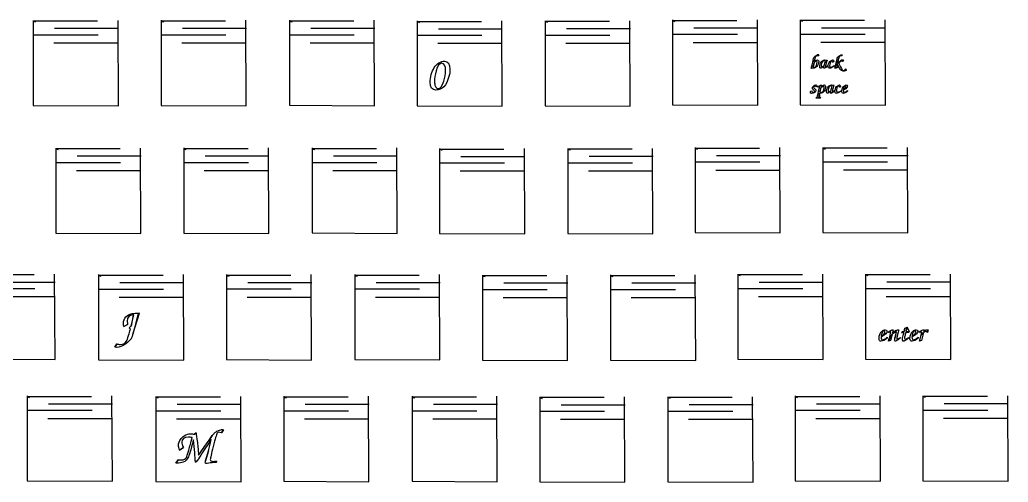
# Model space of a CAD drawing. Extents: x -3 to 260, y -47 to 18.
# Drawn here: x 121 to 260.2, y -47.2 to 18 of the extents above; entities that cross this region are included whole.
import ezdxf

# ---------------------------------------------------------------- set-up
doc = ezdxf.new("R2010")
doc.units = 0
doc.layers.add('Layer_1', color=7, linetype='CONTINUOUS')

msp = doc.modelspace()

# ---------------------------------------------------------------- linework, layer by layer
at = {"layer": 'Layer_1', "color": 7}
for points in [[(122.903436, 17.907331), (122.903436, 5.921974), (134.888792, 5.863526), (134.830327, 17.907331)], [(122.963811, 17.830143), (131.963813, 17.830143)], [(125.905478, 16.79069), (134.90548, 16.79069)], [(140.897343, 17.919515), (140.897343, 5.934159), (152.8827, 5.87571), (152.824235, 17.919515)], [(140.957719, 17.842328), (149.957721, 17.842328)], [(143.899386, 16.802875), (152.899388, 16.802875)], [(158.965774, 17.922662), (158.965774, 5.937305), (170.951131, 5.878857), (170.892666, 17.922662)], [(159.02615, 17.845474), (168.026152, 17.845474)], [(161.967817, 16.806022), (170.967819, 16.806022)], [(176.927144, 17.848354), (176.927144, 5.862997), (188.912501, 5.804549), (188.854036, 17.848354)], [(176.98752, 17.771166), (185.987522, 17.771166)], [(179.929187, 16.731713), (188.929189, 16.731713)], [(194.965211, 17.861285), (194.965211, 5.875929), (206.950568, 5.81748), (206.892103, 17.861285)], [(195.025587, 17.784098), (204.025589, 17.784098)], [(197.967254, 16.744645), (206.967256, 16.744645)], [(212.905223, 17.984884), (212.905223, 5.999527), (224.890579, 5.941079), (224.832114, 17.984884)], [(212.965598, 17.907696), (221.9656, 17.907696)], [(215.907266, 16.868244), (224.907267, 16.868244)], [(230.876075, 17.994141), (230.876075, 6.008784), (242.861432, 5.950336), (242.802967, 17.994141)], [(230.936451, 17.916953), (239.936453, 17.916953)], [(233.878118, 16.877501), (242.87812, 16.877501)], [(123.024924, 15.873468), (132.024925, 15.873468)], [(141.018831, 15.885653), (150.018833, 15.885653)], [(159.087262, 15.8888), (168.087264, 15.8888)], [(177.048632, 15.814491), (186.048634, 15.814491)], [(195.086699, 15.827423), (204.086701, 15.827423)], [(213.026711, 15.951021), (222.026713, 15.951021)], [(230.997564, 15.960278), (239.997565, 15.960278)], [(125.810477, 14.732359), (134.810479, 14.732359)], [(143.804384, 14.744544), (152.804386, 14.744544)], [(161.872815, 14.74769), (170.872817, 14.74769)], [(179.834186, 14.673382), (188.834187, 14.673382)], [(197.872252, 14.686314), (206.872254, 14.686314)], [(215.812264, 14.809912), (224.812266, 14.809912)], [(233.783117, 14.819169), (242.783118, 14.819169)], [(234.052387, 0.004423), (234.052387, -11.980934), (246.037743, -12.039382), (245.979278, 0.004423)], [(126.079747, -0.082387), (126.079747, -12.067744), (138.065104, -12.126192), (138.006638, -0.082387)], [(126.140123, -0.159575), (135.140124, -0.159575)], [(129.08179, -1.199027), (138.081791, -1.199027)], [(144.073654, -0.070202), (144.073654, -12.055559), (156.059011, -12.114008), (156.000546, -0.070202)], [(144.13403, -0.14739), (153.134032, -0.14739)], [(147.075697, -1.186843), (156.075699, -1.186843)], [(162.142085, -0.067056), (162.142085, -12.052413), (174.127442, -12.110861), (174.068977, -0.067056)], [(162.202461, -0.144243), (171.202463, -0.144243)], [(165.144128, -1.183696), (174.14413, -1.183696)], [(180.103455, -0.141364), (180.103455, -12.126721), (192.088812, -12.185169), (192.030347, -0.141364)], [(180.163831, -0.218552), (189.163833, -0.218552)], [(183.105498, -1.258004), (192.1055, -1.258004)], [(198.141522, -0.128433), (198.141522, -12.113789), (210.126879, -12.172238), (210.068414, -0.128433)], [(198.201898, -0.20562), (207.2019, -0.20562)], [(201.143565, -1.245073), (210.143567, -1.245073)], [(216.081534, -0.004834), (216.081534, -11.990191), (228.066891, -12.048639), (228.008426, -0.004834)], [(216.14191, -0.082022), (225.141911, -0.082022)], [(219.083577, -1.121474), (228.083578, -1.121474)], [(234.112762, -0.072765), (243.112764, -0.072765)], [(237.05443, -1.112217), (246.054431, -1.112217)], [(126.201235, -2.11625), (135.201237, -2.11625)], [(144.195142, -2.104065), (153.195144, -2.104065)], [(162.263574, -2.100918), (171.263575, -2.100918)], [(180.224944, -2.175227), (189.224945, -2.175227)], [(198.26301, -2.162295), (207.263012, -2.162295)], [(216.203022, -2.038696), (225.203024, -2.038696)], [(234.173875, -2.02944), (243.173877, -2.02944)], [(128.986788, -3.257359), (137.98679, -3.257359)], [(146.980696, -3.245174), (155.980697, -3.245174)], [(165.049127, -3.242027), (174.049128, -3.242027)], [(183.010497, -3.316336), (192.010498, -3.316336)], [(201.048564, -3.303404), (210.048565, -3.303404)], [(218.988575, -3.179806), (227.988577, -3.179806)], [(236.959428, -3.170549), (245.95943, -3.170549)], [(113.975694, -17.842585), (113.975694, -29.827942), (125.961051, -29.88639), (125.902586, -17.842585)], [(114.03607, -17.919773), (123.036072, -17.919773)], [(132.104809, -17.919327), (132.104809, -29.904684), (144.090166, -29.963132), (144.031701, -17.919327)], [(132.165185, -17.996515), (141.165187, -17.996515)], [(150.098717, -17.907143), (150.098717, -29.8925), (162.084073, -29.950948), (162.025608, -17.907143)], [(150.159092, -17.984331), (159.159094, -17.984331)], [(168.167148, -17.903996), (168.167148, -29.889353), (180.152505, -29.947801), (180.094039, -17.903996)], [(168.227523, -17.981184), (177.227525, -17.981184)], [(186.128518, -17.978304), (186.128518, -29.963661), (198.113875, -30.022109), (198.055409, -17.978304)], [(186.188894, -18.055492), (195.188895, -18.055492)], [(204.166585, -17.965373), (204.166585, -29.95073), (216.151941, -30.009178), (216.093476, -17.965373)], [(204.22696, -18.042561), (213.226962, -18.042561)], [(222.106596, -17.841774), (222.106596, -29.827131), (234.091953, -29.885579), (234.033488, -17.841774)], [(222.166972, -17.918962), (231.166974, -17.918962)], [(240.077449, -17.832517), (240.077449, -29.817874), (252.062806, -29.876322), (252.004341, -17.832517)], [(240.137825, -17.909705), (249.137826, -17.909705)], [(116.977737, -18.959226), (125.977739, -18.959226)], [(135.106852, -19.035968), (144.106854, -19.035968)], [(153.100759, -19.023783), (162.100761, -19.023783)], [(171.169191, -19.020636), (180.169192, -19.020636)], [(189.130561, -19.094945), (198.130562, -19.094945)], [(207.168628, -19.082013), (216.168629, -19.082013)], [(225.108639, -18.958415), (234.108641, -18.958415)], [(243.079492, -18.949158), (252.079494, -18.949158)], [(114.097183, -19.876448), (123.097184, -19.876448)], [(132.226297, -19.95319), (141.226299, -19.95319)], [(150.220205, -19.941005), (159.220206, -19.941005)], [(168.288636, -19.937859), (177.288638, -19.937859)], [(186.250006, -20.012167), (195.250008, -20.012167)], [(204.288073, -19.999235), (213.288075, -19.999235)], [(222.228084, -19.875637), (231.228086, -19.875637)], [(240.198937, -19.86638), (249.198939, -19.86638)], [(116.882736, -21.017557), (125.882738, -21.017557)], [(135.01185, -21.094299), (144.011852, -21.094299)], [(153.005758, -21.082115), (162.00576, -21.082115)], [(171.074189, -21.078968), (180.074191, -21.078968)], [(189.035559, -21.153276), (198.035561, -21.153276)], [(207.073626, -21.140345), (216.073628, -21.140345)], [(225.013637, -21.016746), (234.013639, -21.016746)], [(242.98449, -21.007489), (251.984492, -21.007489)], [(122.046675, -34.993979), (122.046675, -46.979335), (134.032032, -47.037784), (133.973567, -34.993979)], [(122.107051, -35.071166), (131.107053, -35.071166)], [(125.048718, -36.110619), (134.04872, -36.110619)], [(140.17579, -35.07072), (140.17579, -47.056077), (152.161147, -47.114526), (152.102682, -35.07072)], [(140.236166, -35.147908), (149.236168, -35.147908)], [(158.169697, -35.058536), (158.169697, -47.043893), (170.155054, -47.102341), (170.096589, -35.058536)], [(158.230073, -35.135724), (167.230075, -35.135724)], [(161.17174, -36.175176), (170.171742, -36.175176)], [(176.238129, -35.055389), (176.238129, -47.040746), (188.223485, -47.099194), (188.16502, -35.055389)], [(176.298504, -35.132577), (185.298506, -35.132577)], [(179.240172, -36.17203), (188.240173, -36.17203)], [(194.199499, -35.129697), (194.199499, -47.115054), (206.184856, -47.173503), (206.12639, -35.129697)], [(194.259875, -35.206885), (203.259876, -35.206885)], [(212.237566, -35.116766), (212.237566, -47.102123), (224.222922, -47.160571), (224.164457, -35.116766)], [(212.297941, -35.193954), (221.297943, -35.193954)], [(230.177577, -34.993167), (230.177577, -46.978524), (242.162934, -47.036972), (242.104469, -34.993167)], [(230.237953, -35.070355), (239.237955, -35.070355)], [(233.17962, -36.109808), (242.179622, -36.109808)], [(248.14843, -34.98391), (248.14843, -46.969267), (260.133787, -47.027715), (260.075322, -34.98391)], [(248.208806, -35.061098), (257.208807, -35.061098)], [(251.150473, -36.100551), (260.150475, -36.100551)], [(122.168164, -37.027841), (131.168165, -37.027841)], [(140.297278, -37.104583), (149.29728, -37.104583)], [(143.177833, -36.187361), (152.177835, -36.187361)], [(158.291186, -37.092399), (167.291187, -37.092399)], [(176.359617, -37.089252), (185.359619, -37.089252)], [(194.320987, -37.16356), (203.320989, -37.16356)], [(197.201542, -36.246338), (206.201543, -36.246338)], [(212.359054, -37.150629), (221.359055, -37.150629)], [(215.239608, -36.233406), (224.23961, -36.233406)], [(230.299065, -37.02703), (239.299067, -37.02703)], [(248.269918, -37.017773), (257.26992, -37.017773)], [(124.953717, -38.16895), (133.953718, -38.16895)], [(143.082831, -38.245692), (152.082833, -38.245692)], [(161.076739, -38.233508), (170.076741, -38.233508)], [(179.14517, -38.230361), (188.145172, -38.230361)], [(197.10654, -38.304669), (206.106542, -38.304669)], [(215.144607, -38.291738), (224.144609, -38.291738)], [(233.084618, -38.168139), (242.08462, -38.168139)], [(251.055471, -38.158882), (260.055473, -38.158882)]]:
    msp.add_lwpolyline(points, dxfattribs=at)
for points in [[(122.954103, 17.76351), (122.954103, 17.76351), (122.954103, 17.76351), (122.954103, 17.76351)], [(140.94801, 17.775695), (140.94801, 17.775695), (140.94801, 17.775695), (140.94801, 17.775695)], [(159.016441, 17.778842), (159.016441, 17.778842), (159.016441, 17.778842), (159.016441, 17.778842)], [(176.977812, 17.704533), (176.977812, 17.704533), (176.977812, 17.704533), (176.977812, 17.704533)], [(195.015878, 17.717465), (195.015878, 17.717465), (195.015878, 17.717465), (195.015878, 17.717465)], [(212.95589, 17.841064), (212.95589, 17.841064), (212.95589, 17.841064), (212.95589, 17.841064)], [(230.926743, 17.850321), (230.926743, 17.850321), (230.926743, 17.850321), (230.926743, 17.850321)], [(233.490649, 13.070813), (233.374938, 12.907124)], [(233.490649, 13.070813), (233.490649, 13.070813)], [(236.803054, 13.065169), (236.690165, 12.90148)], [(232.53956, 11.196858), (232.449249, 11.137591), (232.421026, 11.14888)], [(232.821782, 11.970146), (232.672204, 11.369013)], [(232.943138, 12.509191), (232.850004, 12.085858)], [(233.239471, 12.001191), (233.239471, 12.001191)], [(234.404829, 12.162058), (234.404829, 12.162058)], [(234.74914, 11.535524), (234.746317, 11.45368)], [(234.74914, 11.535524), (234.74914, 11.535524)], [(235.589939, 12.099969), (235.42625, 12.004013)], [(235.626628, 11.527058), (235.620983, 11.436746)], [(235.626628, 11.527058), (235.626628, 11.527058)], [(235.750365, 11.154524), (236.001543, 12.24108)], [(236.28941, 11.383124), (236.131365, 11.750013), (236.066454, 11.710502), (235.956388, 11.208146)], [(236.478499, 12.054813), (236.28941, 11.882658)], [(236.946988, 12.305991), (236.803054, 12.091502)], [(180.939829, 10.805105), (180.939829, 10.805105)], [(181.553663, 11.023827), (181.553663, 11.023827)], [(237.296943, 11.055746), (237.353388, 10.852546), (237.353388, 10.852546)], [(233.239471, 8.704835), (233.239471, 8.704835)], [(233.313729, 8.48188), (233.330663, 8.555258)], [(233.751174, 8.394391), (233.624174, 7.827124)], [(233.776574, 8.50728), (234.007996, 8.673791)], [(234.236596, 8.45648), (234.236596, 8.45648)], [(234.439796, 8.575013), (234.439796, 8.575013)], [(235.363941, 8.63428), (235.363941, 8.63428)], [(236.549054, 8.572191), (236.385365, 8.476235)], [(237.304969, 8.566546), (237.304969, 8.566546)], [(233.07384, 6.966346), (233.141574, 7.056658), (233.243174, 7.062302)], [(233.576196, 7.640858), (233.440729, 7.048191), (233.756818, 7.031258), (233.669329, 6.960702)], [(235.708252, 8.007746), (235.70543, 7.925902)], [(235.708252, 8.007746), (235.708252, 8.007746)], [(236.585743, 7.99928), (236.580099, 7.908969)], [(236.585743, 7.99928), (236.585743, 7.99928)], [(237.536392, 8.027502), (237.536392, 7.945658), (237.536392, 7.945658)], [(126.130414, -0.226207), (126.130414, -0.226207), (126.130414, -0.226207), (126.130414, -0.226207)], [(144.124322, -0.214023), (144.124322, -0.214023), (144.124322, -0.214023), (144.124322, -0.214023)], [(162.192753, -0.210876), (162.192753, -0.210876), (162.192753, -0.210876), (162.192753, -0.210876)], [(180.154123, -0.285184), (180.154123, -0.285184), (180.154123, -0.285184), (180.154123, -0.285184)], [(198.19219, -0.272253), (198.19219, -0.272253), (198.19219, -0.272253), (198.19219, -0.272253)], [(216.132201, -0.148654), (216.132201, -0.148654), (216.132201, -0.148654), (216.132201, -0.148654)], [(234.103054, -0.139397), (234.103054, -0.139397), (234.103054, -0.139397), (234.103054, -0.139397)], [(132.155476, -18.063148), (132.155476, -18.063148), (132.155476, -18.063148), (132.155476, -18.063148)], [(150.149384, -18.050963), (150.149384, -18.050963), (150.149384, -18.050963), (150.149384, -18.050963)], [(168.217815, -18.047816), (168.217815, -18.047816), (168.217815, -18.047816), (168.217815, -18.047816)], [(222.157263, -17.985595), (222.157263, -17.985595), (222.157263, -17.985595), (222.157263, -17.985595)], [(240.128116, -17.976338), (240.128116, -17.976338), (240.128116, -17.976338), (240.128116, -17.976338)], [(186.179185, -18.122125), (186.179185, -18.122125), (186.179185, -18.122125), (186.179185, -18.122125)], [(204.217252, -18.109193), (204.217252, -18.109193), (204.217252, -18.109193), (204.217252, -18.109193)], [(136.682497, -25.158558), (137.070552, -23.606335), (136.964719, -23.606335)], [(137.832552, -23.338224), (137.599719, -23.542835), (136.950608, -26.146335)], [(137.832552, -23.338224), (137.832552, -23.338224)], [(136.188608, -24.961002), (135.652386, -25.207946)], [(242.781314, -25.998338), (242.781314, -25.998338)], [(243.258001, -26.091471), (243.281285, -25.990577)], [(243.80904, -26.285499), (243.580087, -27.197444), (243.289046, -27.286682)], [(243.847846, -26.130277), (244.379482, -25.800444)], [(244.208737, -26.883105), (244.329035, -26.394155)], [(245.461928, -26.080041), (245.104917, -26.080041)], [(245.496853, -25.947961), (245.605509, -25.462878)], [(245.912073, -25.319311), (245.756851, -25.947961), (246.253562, -25.947961), (246.253562, -25.947905)], [(246.253562, -25.947905), (246.106101, -26.060427)], [(247.131778, -25.998338), (247.131778, -25.998338)], [(247.608482, -26.091471), (247.62011, -25.98671)], [(248.233252, -26.091471), (247.94221, -27.197444), (247.643407, -27.286682), (247.876241, -26.460138)], [(248.25264, -25.951771), (248.481593, -25.784922)], [(248.881305, -25.70731), (248.764888, -26.075949)], [(248.88129, -25.70731), (248.881305, -25.70731)], [(134.37533, -28.157169), (134.657552, -27.684446)], [(243.099519, -26.739538), (243.099519, -26.85206), (243.099519, -26.85206)], [(244.961579, -26.774449), (244.934401, -26.883105)], [(244.961565, -26.774449), (244.961579, -26.774449)], [(246.141026, -26.782267), (246.133264, -26.879295)], [(247.449983, -26.739538), (247.449983, -26.85206), (247.449983, -26.85206)], [(122.097343, -35.137799), (122.097343, -35.137799), (122.097343, -35.137799), (122.097343, -35.137799)], [(140.226457, -35.214541), (140.226457, -35.214541), (140.226457, -35.214541), (140.226457, -35.214541)], [(158.220365, -35.202356), (158.220365, -35.202356), (158.220365, -35.202356), (158.220365, -35.202356)], [(176.288796, -35.19921), (176.288796, -35.19921), (176.288796, -35.19921), (176.288796, -35.19921)], [(194.250166, -35.273518), (194.250166, -35.273518), (194.250166, -35.273518), (194.250166, -35.273518)], [(212.288233, -35.260586), (212.288233, -35.260586), (212.288233, -35.260586), (212.288233, -35.260586)], [(230.228244, -35.136988), (230.228244, -35.136988), (230.228244, -35.136988), (230.228244, -35.136988)], [(248.199097, -35.127731), (248.199097, -35.127731), (248.199097, -35.127731), (248.199097, -35.127731)], [(145.594502, -40.395566), (145.813224, -40.219177)], [(149.700835, -39.795844), (149.411557, -40.190955)], [(149.700835, -39.795844), (149.700835, -39.795844)], [(147.555946, -41.376288), (148.10628, -40.607233)], [(144.028168, -42.286455), (143.491946, -42.660399)], [(147.160835, -44.13501), (147.548891, -42.73801)], [(142.991002, -44.480733), (143.315557, -43.993899)], [(146.067224, -44.078566), (145.721502, -44.346677)], [(148.734224, -44.19851), (148.586057, -44.374899)]]:
    msp.add_lwpolyline(points, close=True, dxfattribs=at)
for points in [[(123.276657, 17.637865), (123.165101, 17.667414), (123.057317, 17.710199), (122.954103, 17.76351)], [(141.270565, 17.65005), (141.159008, 17.679598), (141.051225, 17.722383), (140.94801, 17.775695)], [(159.338996, 17.653196), (159.227439, 17.682745), (159.119656, 17.72553), (159.016441, 17.778842)], [(177.300366, 17.578888), (177.188809, 17.608437), (177.081026, 17.651222), (176.977812, 17.704533)], [(195.338433, 17.59182), (195.226876, 17.621368), (195.119093, 17.664153), (195.015878, 17.717465)], [(213.278445, 17.715418), (213.166888, 17.744967), (213.059104, 17.787752), (212.95589, 17.841064)], [(231.249297, 17.724675), (231.137741, 17.754224), (231.029957, 17.797009), (230.926743, 17.850321)], [(232.74276, 12.523302), (232.770982, 12.630546), (232.810493, 12.708628), (232.861293, 12.757546)], [(232.861293, 12.757546), (232.940315, 12.834687), (233.026863, 12.906183), (233.120938, 12.972035)], [(233.129404, 12.884546), (233.052263, 12.85068), (232.990175, 12.725561), (232.943138, 12.509191)], [(233.120938, 12.972035), (233.222538, 13.043532), (233.303441, 13.07928), (233.363649, 13.07928)], [(233.374938, 12.907124), (233.245115, 12.907124), (233.163271, 12.899598), (233.129404, 12.884546)], [(233.363649, 13.07928), (233.41633, 13.07928), (233.458663, 13.076458), (233.490649, 13.070813)], [(236.001543, 12.24108), (236.050462, 12.449924), (236.080565, 12.569398), (236.091854, 12.599502)], [(236.091854, 12.599502), (236.129484, 12.689813), (236.206625, 12.783887), (236.323276, 12.881724)], [(236.371254, 12.791413), (236.331743, 12.725561), (236.280943, 12.572221), (236.218854, 12.331391)], [(236.323276, 12.881724), (236.475676, 13.009665), (236.608321, 13.073635), (236.72121, 13.073635)], [(236.591388, 12.912769), (236.495432, 12.912769), (236.422054, 12.872317), (236.371254, 12.791413)], [(236.690165, 12.90148), (236.637484, 12.909006), (236.604558, 12.912769), (236.591388, 12.912769)], [(236.72121, 13.073635), (236.74755, 13.073635), (236.774832, 13.070813), (236.803054, 13.065169)], [(178.928996, 10.282994), (179.131255, 11.044994), (179.491089, 11.58592), (180.008496, 11.905772)], [(180.438885, 11.856383), (180.090811, 11.856383), (179.813292, 11.501253), (179.606329, 10.790994)], [(180.008496, 11.905772), (180.276607, 12.070401), (180.535311, 12.152716), (180.784607, 12.152716)], [(180.939829, 10.805105), (180.939829, 11.505957), (180.772848, 11.856383), (180.438885, 11.856383)], [(180.784607, 12.152716), (181.297311, 12.152716), (181.553663, 11.77642), (181.553663, 11.023827)], [(232.421026, 11.14888), (232.439841, 11.203443), (232.469004, 11.320095), (232.508515, 11.498835)], [(232.508515, 11.498835), (232.548026, 11.668169), (232.606352, 11.921228), (232.683493, 12.258013)], [(232.731471, 11.168635), (232.686315, 11.168635), (232.622345, 11.178043), (232.53956, 11.196858)], [(232.672204, 11.369013), (232.741819, 11.333265), (232.803908, 11.315391), (232.858471, 11.315391)], [(232.683493, 12.258013), (232.694782, 12.316339), (232.714538, 12.404769), (232.74276, 12.523302)], [(233.005226, 11.27588), (232.88293, 11.204383), (232.791678, 11.168635), (232.731471, 11.168635)], [(233.146338, 12.13948), (233.082367, 12.13948), (232.974182, 12.083035), (232.821782, 11.970146)], [(232.850004, 12.085858), (232.961012, 12.166761), (233.033449, 12.217561), (233.067315, 12.238258)], [(232.858471, 11.315391), (232.975123, 11.315391), (233.07296, 11.40288), (233.151982, 11.577858)], [(233.228182, 11.422635), (233.201841, 11.396295), (233.127523, 11.347376), (233.005226, 11.27588)], [(233.067315, 12.238258), (233.165152, 12.298465), (233.244175, 12.328569), (233.304382, 12.328569)], [(233.239471, 12.001191), (233.239471, 12.093383), (233.208426, 12.13948), (233.146338, 12.13948)], [(233.151982, 11.577858), (233.210308, 11.70768), (233.239471, 11.848791), (233.239471, 12.001191)], [(233.400338, 11.747191), (233.351419, 11.596672), (233.294034, 11.488487), (233.228182, 11.422635)], [(233.304382, 12.328569), (233.415389, 12.328569), (233.470893, 12.257072), (233.470893, 12.11408)], [(233.470893, 12.11408), (233.470893, 12.010598), (233.447375, 11.888302), (233.400338, 11.747191)], [(233.60614, 11.357724), (233.60614, 11.459324), (233.627777, 11.586324), (233.671051, 11.738724)], [(233.721851, 11.14888), (233.64471, 11.14888), (233.60614, 11.218495), (233.60614, 11.357724)], [(233.671051, 11.738724), (233.718088, 11.906176), (233.770769, 12.021887), (233.829095, 12.085858)], [(234.229851, 11.442391), (233.943866, 11.246717), (233.774532, 11.14888), (233.721851, 11.14888)], [(233.88554, 11.843146), (233.844147, 11.703917), (233.823451, 11.586324), (233.823451, 11.490369)], [(233.823451, 11.490369), (233.823451, 11.396295), (233.84791, 11.349258), (233.896829, 11.349258)], [(233.829095, 12.085858), (233.872369, 12.132895), (233.928814, 12.17805), (233.998429, 12.221324)], [(234.040762, 12.150769), (233.982436, 12.103732), (233.930695, 12.001191), (233.88554, 11.843146)], [(233.896829, 11.349258), (233.934458, 11.349258), (234.052991, 11.417932), (234.252429, 11.55528)], [(233.998429, 12.221324), (234.069925, 12.264598), (234.122606, 12.29188), (234.156473, 12.303169)], [(234.16494, 12.198746), (234.121666, 12.198746), (234.080273, 12.182754), (234.040762, 12.150769)], [(234.156473, 12.303169), (234.20351, 12.320102), (234.260895, 12.328569), (234.328629, 12.328569)], [(234.404829, 12.162058), (234.312636, 12.186517), (234.232673, 12.198746), (234.16494, 12.198746)], [(234.187517, 11.191213), (234.187517, 11.228843), (234.201629, 11.312569), (234.229851, 11.442391)], [(234.232673, 11.14888), (234.202569, 11.14888), (234.187517, 11.162991), (234.187517, 11.191213)], [(234.746317, 11.45368), (234.449043, 11.25048), (234.277829, 11.14888), (234.232673, 11.14888)], [(234.252429, 11.55528), (234.29194, 11.750954), (234.34274, 11.953213), (234.404829, 12.162058)], [(234.328629, 12.328569), (234.437754, 12.328569), (234.556288, 12.314458), (234.684229, 12.286235)], [(234.602384, 12.184635), (234.489495, 11.780117), (234.433051, 11.527058), (234.433051, 11.425458)], [(234.433051, 11.425458), (234.433051, 11.387828), (234.44434, 11.369013), (234.466917, 11.369013)], [(234.466917, 11.369013), (234.487614, 11.369013), (234.581688, 11.424517), (234.74914, 11.535524)], [(234.684229, 12.286235), (234.665414, 12.263658), (234.638132, 12.229791), (234.602384, 12.184635)], [(234.79125, 11.391591), (234.79125, 11.512006), (234.811946, 11.638065), (234.853339, 11.769769)], [(234.997272, 11.14888), (234.859924, 11.14888), (234.79125, 11.229783), (234.79125, 11.391591)], [(234.853339, 11.769769), (234.898494, 11.918406), (234.958702, 12.027532), (235.033961, 12.097146)], [(235.620983, 11.436746), (235.346287, 11.244835), (235.138383, 11.14888), (234.997272, 11.14888)], [(235.076294, 11.908058), (235.031139, 11.768828), (235.008561, 11.635243), (235.008561, 11.507302)], [(235.008561, 11.507302), (235.008561, 11.364309), (235.062183, 11.292813), (235.169428, 11.292813)], [(235.033961, 12.097146), (235.05842, 12.119724), (235.129917, 12.170524), (235.24845, 12.249546)], [(235.307717, 12.181813), (235.211761, 12.181813), (235.13462, 12.090561), (235.076294, 11.908058)], [(235.169428, 11.292813), (235.255976, 11.292813), (235.408376, 11.370895), (235.626628, 11.527058)], [(235.24845, 12.249546), (235.327472, 12.302228), (235.38862, 12.328569), (235.431894, 12.328569)], [(235.42625, 12.004013), (235.411198, 12.122546), (235.371687, 12.181813), (235.307717, 12.181813)], [(235.431894, 12.328569), (235.539139, 12.328569), (235.592761, 12.258954), (235.592761, 12.119724)], [(235.592761, 12.119724), (235.592761, 12.112198), (235.59182, 12.105613), (235.589939, 12.099969)], [(235.956388, 11.208146), (235.894299, 11.18745), (235.825625, 11.169576), (235.750365, 11.154524)], [(236.218854, 12.331391), (236.177462, 12.160176), (236.136069, 11.988961), (236.094676, 11.817746)], [(236.094676, 11.817746), (236.192513, 11.904295), (236.337388, 12.035058), (236.529299, 12.210035)], [(236.28941, 11.882658), (236.368432, 11.70768), (236.494491, 11.450858), (236.667588, 11.112191)], [(236.393832, 11.171458), (236.356202, 11.237309), (236.321395, 11.307865), (236.28941, 11.383124)], [(236.560343, 10.934391), (236.507662, 10.987072), (236.452158, 11.066095), (236.393832, 11.171458)], [(236.676054, 12.173346), (236.630899, 12.173346), (236.565047, 12.133835), (236.478499, 12.054813)], [(236.529299, 12.210035), (236.638425, 12.311635), (236.724973, 12.362435), (236.788943, 12.362435)], [(236.803054, 12.091502), (236.75978, 12.146065), (236.717447, 12.173346), (236.676054, 12.173346)], [(236.788943, 12.362435), (236.845388, 12.362435), (236.898069, 12.343621), (236.946988, 12.305991)], [(178.766718, 9.196438), (178.766718, 9.511586), (178.820811, 9.873772), (178.928996, 10.282994)], [(179.606329, 10.790994), (179.455811, 10.259475), (179.380552, 9.751475), (179.380552, 9.266994)], [(181.419607, 10.014883), (181.080941, 8.726068), (180.469459, 8.08166), (179.585163, 8.08166)], [(180.699941, 9.35166), (180.859867, 9.864364), (180.939829, 10.348846), (180.939829, 10.805105)], [(181.553663, 11.023827), (181.553663, 10.694568), (181.508978, 10.358253), (181.419607, 10.014883)], [(236.811521, 10.79328), (236.711802, 10.823383), (236.628076, 10.870421), (236.560343, 10.934391)], [(236.667588, 11.112191), (236.769188, 10.93345), (236.882076, 10.84408), (237.006254, 10.84408)], [(237.045765, 10.753769), (236.978032, 10.753769), (236.89995, 10.766939), (236.811521, 10.79328)], [(237.006254, 10.84408), (237.117262, 10.84408), (237.214158, 10.914635), (237.296943, 11.055746)], [(237.353388, 10.852546), (237.270602, 10.786695), (237.168062, 10.753769), (237.045765, 10.753769)], [(179.585163, 8.08166), (179.039533, 8.08166), (178.766718, 8.453253), (178.766718, 9.196438)], [(179.380552, 9.266994), (179.380552, 9.036512), (179.415829, 8.834253), (179.486385, 8.660216)], [(179.486385, 8.660216), (179.580459, 8.420327), (179.723922, 8.300383), (179.916774, 8.300383)], [(179.916774, 8.300383), (180.222515, 8.300383), (180.48357, 8.650809), (180.699941, 9.35166)], [(232.579071, 8.368991), (232.579071, 8.466828), (232.632693, 8.562783), (232.739938, 8.656858)], [(232.734293, 8.134746), (232.630812, 8.219413), (232.579071, 8.297495), (232.579071, 8.368991)], [(232.739938, 8.656858), (232.847182, 8.752813), (232.950663, 8.800791), (233.050382, 8.800791)], [(232.804849, 8.614524), (232.770982, 8.578776), (232.754049, 8.536443), (232.754049, 8.487524)], [(232.754049, 8.487524), (232.754049, 8.427317), (232.78133, 8.376517), (232.835893, 8.335124)], [(232.931849, 8.668146), (232.88293, 8.668146), (232.840597, 8.650272), (232.804849, 8.614524)], [(233.106826, 8.55808), (233.046619, 8.631458), (232.988293, 8.668146), (232.931849, 8.668146)], [(233.050382, 8.800791), (233.12376, 8.800791), (233.186789, 8.768806), (233.239471, 8.704835)], [(233.239471, 8.704835), (233.222538, 8.678495), (233.178323, 8.629576), (233.106826, 8.55808)], [(233.415329, 8.527035), (233.364529, 8.500695), (233.330663, 8.485643), (233.313729, 8.48188)], [(233.330663, 8.555258), (233.614766, 8.718946), (233.769988, 8.800791), (233.796329, 8.800791)], [(233.516929, 8.55808), (233.49247, 8.55808), (233.458603, 8.547732), (233.415329, 8.527035)], [(233.570551, 8.479058), (233.570551, 8.531739), (233.552677, 8.55808), (233.516929, 8.55808)], [(233.542329, 8.295613), (233.561144, 8.387806), (233.570551, 8.448954), (233.570551, 8.479058)], [(234.143463, 8.611702), (234.0889, 8.611702), (233.958137, 8.539265), (233.751174, 8.394391)], [(233.83584, 8.764102), (233.83584, 8.750932), (233.816085, 8.665324), (233.776574, 8.50728)], [(233.796329, 8.800791), (233.82267, 8.800791), (233.83584, 8.788561), (233.83584, 8.764102)], [(234.007996, 8.673791), (234.126529, 8.758458), (234.219663, 8.800791), (234.287396, 8.800791)], [(234.137818, 8.030324), (234.20367, 8.175198), (234.236596, 8.31725), (234.236596, 8.45648)], [(234.236596, 8.45648), (234.236596, 8.559961), (234.205551, 8.611702), (234.143463, 8.611702)], [(234.287396, 8.800791), (234.388996, 8.800791), (234.439796, 8.725532), (234.439796, 8.575013)], [(234.439796, 8.575013), (234.439796, 8.488465), (234.42004, 8.378398), (234.380529, 8.244813)], [(234.630163, 8.210946), (234.6772, 8.378398), (234.729882, 8.494109), (234.788208, 8.55808)], [(234.788208, 8.55808), (234.831482, 8.605117), (234.887926, 8.650272), (234.957541, 8.693546)], [(234.999874, 8.622991), (234.941548, 8.575954), (234.889808, 8.473413), (234.844652, 8.315369)], [(234.957541, 8.693546), (235.029037, 8.736821), (235.081719, 8.764102), (235.115585, 8.775391)], [(235.124052, 8.670969), (235.080778, 8.670969), (235.039385, 8.654976), (234.999874, 8.622991)], [(235.115585, 8.775391), (235.162622, 8.792324), (235.220008, 8.800791), (235.287741, 8.800791)], [(235.363941, 8.63428), (235.271748, 8.658739), (235.191785, 8.670969), (235.124052, 8.670969)], [(235.211541, 8.027502), (235.251052, 8.223176), (235.301852, 8.425435), (235.363941, 8.63428)], [(235.287741, 8.800791), (235.396867, 8.800791), (235.5154, 8.78668), (235.643341, 8.758458)], [(235.561497, 8.656858), (235.448608, 8.252339), (235.392163, 7.99928), (235.392163, 7.89768)], [(235.643341, 8.758458), (235.624526, 8.73588), (235.597245, 8.702013), (235.561497, 8.656858)], [(235.812454, 8.241991), (235.85761, 8.390628), (235.917817, 8.499754), (235.993076, 8.569369)], [(236.03541, 8.38028), (235.990254, 8.24105), (235.967676, 8.107465), (235.967676, 7.979524)], [(235.993076, 8.569369), (236.017536, 8.591946), (236.089032, 8.642746), (236.207565, 8.721769)], [(236.266832, 8.654035), (236.170876, 8.654035), (236.093736, 8.562783), (236.03541, 8.38028)], [(236.207565, 8.721769), (236.286588, 8.77445), (236.347736, 8.800791), (236.39101, 8.800791)], [(236.385365, 8.476235), (236.370313, 8.594769), (236.330802, 8.654035), (236.266832, 8.654035)], [(236.39101, 8.800791), (236.498254, 8.800791), (236.551876, 8.731176), (236.551876, 8.591946)], [(236.551876, 8.591946), (236.551876, 8.584421), (236.550936, 8.577835), (236.549054, 8.572191)], [(236.763103, 8.222235), (236.798851, 8.350176), (236.847769, 8.453658), (236.909858, 8.53268)], [(236.909858, 8.53268), (236.971947, 8.613583), (237.060377, 8.686021), (237.175147, 8.749991)], [(237.463014, 8.470591), (237.397162, 8.359583), (237.215599, 8.217532), (236.918325, 8.044435)], [(237.017103, 8.467769), (236.97571, 8.369932), (236.945607, 8.262687), (236.926792, 8.146035)], [(237.225947, 8.682258), (237.146925, 8.682258), (237.07731, 8.610761), (237.017103, 8.467769)], [(237.129992, 8.287146), (237.214658, 8.35488), (237.26734, 8.415087), (237.288036, 8.467769)], [(237.175147, 8.749991), (237.235355, 8.783858), (237.29274, 8.800791), (237.347303, 8.800791)], [(237.304969, 8.566546), (237.304969, 8.643687), (237.278629, 8.682258), (237.225947, 8.682258)], [(237.288036, 8.467769), (237.299325, 8.497872), (237.304969, 8.530798), (237.304969, 8.566546)], [(237.347303, 8.800791), (237.454547, 8.800791), (237.508169, 8.748109), (237.508169, 8.642746)], [(237.508169, 8.642746), (237.508169, 8.578776), (237.493118, 8.521391), (237.463014, 8.470591)], [(232.291204, 7.810191), (232.291204, 7.827124), (232.293086, 7.848761), (232.296849, 7.875102)], [(232.500049, 7.621102), (232.360819, 7.621102), (232.291204, 7.684132), (232.291204, 7.810191)], [(232.296849, 7.875102), (232.332597, 7.89768), (232.395626, 7.939072), (232.485938, 7.99928)], [(232.485938, 7.99928), (232.495345, 7.814895), (232.550849, 7.722702), (232.652449, 7.722702)], [(232.878226, 7.739635), (232.767219, 7.660613), (232.64116, 7.621102), (232.500049, 7.621102)], [(232.652449, 7.722702), (232.70513, 7.722702), (232.757812, 7.746221), (232.810493, 7.793258)], [(232.892338, 7.942835), (232.892338, 7.987991), (232.839656, 8.051961), (232.734293, 8.134746)], [(232.810493, 7.793258), (232.865056, 7.840295), (232.892338, 7.890154), (232.892338, 7.942835)], [(232.835893, 8.335124), (232.88293, 8.305021), (232.949723, 8.255161), (233.036271, 8.185546)], [(233.067315, 8.072658), (233.067315, 7.939072), (233.004286, 7.828065), (232.878226, 7.739635)], [(233.036271, 8.185546), (233.056967, 8.16485), (233.067315, 8.127221), (233.067315, 8.072658)], [(233.32784, 6.963524), (233.214951, 6.965406), (233.130285, 6.966346), (233.07384, 6.966346)], [(233.243174, 7.062302), (233.31467, 7.335117), (233.414388, 7.746221), (233.542329, 8.295613)], [(233.584663, 6.95788), (233.528218, 6.95788), (233.442611, 6.959761), (233.32784, 6.963524)], [(233.643929, 7.638035), (233.613825, 7.639917), (233.591248, 7.640858), (233.576196, 7.640858)], [(233.669329, 6.960702), (233.648633, 6.958821), (233.620411, 6.95788), (233.584663, 6.95788)], [(233.624174, 7.827124), (233.693788, 7.785732), (233.765285, 7.765035), (233.838663, 7.765035)], [(233.711663, 7.635213), (233.696611, 7.635213), (233.674033, 7.636154), (233.643929, 7.638035)], [(234.171685, 7.860991), (234.009877, 7.710472), (233.856537, 7.635213), (233.711663, 7.635213)], [(233.838663, 7.765035), (233.959077, 7.765035), (234.058796, 7.853465), (234.137818, 8.030324)], [(234.250707, 7.945658), (234.237537, 7.926843), (234.211196, 7.898621), (234.171685, 7.860991)], [(234.380529, 8.244813), (234.341018, 8.113109), (234.297744, 8.013391), (234.250707, 7.945658)], [(234.565252, 7.829946), (234.565252, 7.931546), (234.586889, 8.058546), (234.630163, 8.210946)], [(234.680963, 7.621102), (234.603822, 7.621102), (234.565252, 7.690717), (234.565252, 7.829946)], [(235.188963, 7.914613), (234.902978, 7.718939), (234.733645, 7.621102), (234.680963, 7.621102)], [(234.844652, 8.315369), (234.803259, 8.176139), (234.782563, 8.058546), (234.782563, 7.962591)], [(234.782563, 7.962591), (234.782563, 7.868517), (234.807022, 7.82148), (234.855941, 7.82148)], [(234.855941, 7.82148), (234.893571, 7.82148), (235.012104, 7.890154), (235.211541, 8.027502)], [(235.14663, 7.663435), (235.14663, 7.701065), (235.160741, 7.784791), (235.188963, 7.914613)], [(235.191785, 7.621102), (235.161682, 7.621102), (235.14663, 7.635213), (235.14663, 7.663435)], [(235.70543, 7.925902), (235.408156, 7.722702), (235.236941, 7.621102), (235.191785, 7.621102)], [(235.392163, 7.89768), (235.392163, 7.86005), (235.403452, 7.841235), (235.42603, 7.841235)], [(235.42603, 7.841235), (235.446726, 7.841235), (235.5408, 7.896739), (235.708252, 8.007746)], [(235.750365, 7.863813), (235.750365, 7.984228), (235.771062, 8.110287), (235.812454, 8.241991)], [(235.956388, 7.621102), (235.819039, 7.621102), (235.750365, 7.702006), (235.750365, 7.863813)], [(236.580099, 7.908969), (236.305402, 7.717058), (236.097499, 7.621102), (235.956388, 7.621102)], [(235.967676, 7.979524), (235.967676, 7.836532), (236.021299, 7.765035), (236.128543, 7.765035)], [(236.128543, 7.765035), (236.215091, 7.765035), (236.367491, 7.843117), (236.585743, 7.99928)], [(236.709481, 7.875102), (236.709481, 7.980465), (236.727355, 8.096176), (236.763103, 8.222235)], [(236.940903, 7.621102), (236.786621, 7.621102), (236.709481, 7.705769), (236.709481, 7.875102)], [(236.918325, 8.044435), (236.918325, 7.858169), (236.972888, 7.765035), (237.082014, 7.765035)], [(236.926792, 8.146035), (237.037799, 8.221295), (237.105532, 8.268332), (237.129992, 8.287146)], [(237.536392, 7.945658), (237.308732, 7.729287), (237.110236, 7.621102), (236.940903, 7.621102)], [(237.082014, 7.765035), (237.181732, 7.765035), (237.333192, 7.852524), (237.536392, 8.027502)], [(126.452969, -0.351853), (126.341412, -0.322304), (126.233628, -0.279519), (126.130414, -0.226207)], [(144.446876, -0.339668), (144.335319, -0.31012), (144.227536, -0.267335), (144.124322, -0.214023)], [(162.515307, -0.336521), (162.40375, -0.306973), (162.295967, -0.264188), (162.192753, -0.210876)], [(180.476677, -0.41083), (180.365121, -0.381281), (180.257337, -0.338496), (180.154123, -0.285184)], [(198.514744, -0.397898), (198.403187, -0.36835), (198.295404, -0.325565), (198.19219, -0.272253)], [(216.454756, -0.2743), (216.343199, -0.244751), (216.235415, -0.201966), (216.132201, -0.148654)], [(234.425609, -0.265043), (234.314052, -0.235494), (234.206268, -0.192709), (234.103054, -0.139397)], [(132.478031, -18.188793), (132.366474, -18.159244), (132.258691, -18.11646), (132.155476, -18.063148)], [(150.471938, -18.176609), (150.360382, -18.14706), (150.252598, -18.104275), (150.149384, -18.050963)], [(168.54037, -18.173462), (168.428813, -18.143913), (168.321029, -18.101128), (168.217815, -18.047816)], [(222.479818, -18.11124), (222.368261, -18.081691), (222.260478, -18.038906), (222.157263, -17.985595)], [(240.450671, -18.101983), (240.339114, -18.072434), (240.231331, -18.029649), (240.128116, -17.976338)], [(186.50174, -18.24777), (186.390183, -18.218221), (186.282399, -18.175437), (186.179185, -18.122125)], [(204.539807, -18.234839), (204.42825, -18.20529), (204.320466, -18.162505), (204.217252, -18.109193)], [(135.934608, -23.881502), (136.146275, -23.651021), (136.437904, -23.495798), (136.809497, -23.415835)], [(136.964719, -23.606335), (136.409682, -23.606335), (136.132164, -23.888558), (136.132164, -24.453002)], [(136.809497, -23.415835), (137.044682, -23.364095), (137.385701, -23.338224), (137.832552, -23.338224)], [(135.588886, -24.80578), (135.588886, -24.434187), (135.704127, -24.126095), (135.934608, -23.881502)], [(135.652386, -25.207946), (135.610052, -25.038613), (135.588886, -24.904558), (135.588886, -24.80578)], [(136.132164, -24.453002), (136.132164, -24.594113), (136.150978, -24.763446), (136.188608, -24.961002)], [(136.322664, -26.506169), (136.402627, -26.209835), (136.484941, -25.915854), (136.569608, -25.624224)], [(136.400275, -25.419613), (136.489645, -25.330243), (136.583719, -25.243224), (136.682497, -25.158558)], [(136.569608, -25.624224), (136.541386, -25.553669), (136.484941, -25.485465), (136.400275, -25.419613)], [(136.950608, -26.146335), (136.85183, -26.536743), (136.76246, -26.802502), (136.682497, -26.943613)], [(242.036247, -26.471766), (242.085401, -26.295847), (242.152664, -26.15356), (242.238036, -26.044905)], [(242.238036, -26.044905), (242.323408, -25.933671), (242.444999, -25.834075), (242.602808, -25.746116)], [(242.998625, -26.130277), (242.908079, -26.282921), (242.65843, -26.478247), (242.249678, -26.716255)], [(242.385497, -26.134172), (242.328582, -26.268697), (242.28719, -26.416159), (242.261319, -26.576555)], [(242.261319, -26.576555), (242.413955, -26.473073), (242.507088, -26.408397), (242.540719, -26.382527)], [(242.672658, -25.839249), (242.564003, -25.839249), (242.468282, -25.937557), (242.385497, -26.134172)], [(242.540719, -26.382527), (242.657136, -26.289394), (242.729573, -26.206609), (242.758031, -26.134172)], [(242.602808, -25.746116), (242.685594, -25.699549), (242.764498, -25.676266), (242.839522, -25.676266)], [(242.781314, -25.998338), (242.781314, -25.892279), (242.745095, -25.839249), (242.672658, -25.839249)], [(242.758031, -26.134172), (242.773553, -26.092779), (242.781314, -26.047501), (242.781314, -25.998338)], [(242.839522, -25.676266), (242.986983, -25.676266), (243.060714, -25.748703), (243.060714, -25.893577)], [(243.060714, -25.893577), (243.060714, -25.981536), (243.040018, -26.060436), (242.998625, -26.130277)], [(243.556804, -25.975055), (243.523173, -25.975055), (243.423572, -26.01386), (243.258001, -26.091471)], [(243.281285, -25.990577), (243.648644, -25.781036), (243.851726, -25.676266), (243.890532, -25.676266)], [(243.517999, -26.448482), (243.574913, -26.228594), (243.603371, -26.088894), (243.603371, -26.029382)], [(243.603371, -26.029382), (243.603371, -25.993164), (243.587849, -25.975055), (243.556804, -25.975055)], [(244.360079, -25.975055), (244.316099, -25.975055), (244.13242, -26.078536), (243.80904, -26.285499)], [(243.940979, -25.726699), (243.940979, -25.747395), (243.909935, -25.881921), (243.847846, -26.130277)], [(243.890532, -25.676266), (243.924163, -25.676266), (243.940979, -25.693077), (243.940979, -25.726699)], [(244.329035, -26.394155), (244.378188, -26.194962), (244.402765, -26.072083), (244.402765, -26.025516)], [(244.402765, -26.025516), (244.402765, -25.991875), (244.388537, -25.975055), (244.360079, -25.975055)], [(244.379482, -25.800444), (244.514008, -25.717659), (244.608435, -25.676266), (244.662762, -25.676266)], [(244.666643, -26.044905), (244.526943, -26.533864), (244.457093, -26.818438), (244.457093, -26.898627)], [(244.662762, -25.676266), (244.714503, -25.676266), (244.740374, -25.698251), (244.740374, -25.742221)], [(244.740374, -25.742221), (244.740374, -25.770688), (244.715797, -25.871583), (244.666643, -26.044905)], [(245.104917, -26.080041), (245.151484, -26.043823), (245.208399, -26.00243), (245.275662, -25.955864)], [(245.275662, -25.955864), (245.340338, -25.955864), (245.414068, -25.953229), (245.496853, -25.947961)], [(245.361034, -26.514664), (245.384317, -26.418934), (245.417949, -26.27406), (245.461928, -26.080041)], [(245.721926, -26.0799), (245.662424, -26.299789), (245.621031, -26.466648), (245.597748, -26.580478)], [(245.605509, -25.462878), (245.675359, -25.43443), (245.777547, -25.386574), (245.912073, -25.319311)], [(246.106101, -26.060427), (246.020728, -26.063061), (245.89267, -26.069552), (245.721926, -26.0799)], [(246.386711, -26.471766), (246.435865, -26.295847), (246.503128, -26.15356), (246.5885, -26.044905)], [(246.5885, -26.044905), (246.673872, -25.933671), (246.795463, -25.834075), (246.953272, -25.746116)], [(247.349089, -26.130277), (247.258543, -26.282921), (247.008894, -26.478247), (246.600142, -26.716255)], [(246.735961, -26.134172), (246.679046, -26.268697), (246.637654, -26.416159), (246.611783, -26.576555)], [(246.611783, -26.576555), (246.764419, -26.473073), (246.857552, -26.408397), (246.891183, -26.382527)], [(247.023122, -25.839249), (246.914467, -25.839249), (246.818746, -25.937557), (246.735961, -26.134172)], [(246.891183, -26.382527), (247.0076, -26.289394), (247.080037, -26.206609), (247.108495, -26.134172)], [(246.953272, -25.746116), (247.036058, -25.699549), (247.114962, -25.676266), (247.189986, -25.676266)], [(247.131778, -25.998338), (247.131778, -25.892279), (247.095559, -25.839249), (247.023122, -25.839249)], [(247.108495, -26.134172), (247.124017, -26.092779), (247.131778, -26.047501), (247.131778, -25.998338)], [(247.189986, -25.676266), (247.337447, -25.676266), (247.411178, -25.748703), (247.411178, -25.893577)], [(247.411178, -25.893577), (247.411178, -25.981536), (247.390482, -26.060436), (247.349089, -26.130277)], [(247.887882, -25.975055), (247.856838, -25.975055), (247.763705, -26.01386), (247.608482, -26.091471)], [(247.62011, -25.98671), (247.982295, -25.779747), (248.191845, -25.676266), (248.24876, -25.676266)], [(247.876241, -26.460138), (247.933155, -26.258349), (247.961613, -26.123823), (247.961613, -26.05656)], [(247.961613, -26.05656), (247.961613, -26.002223), (247.937036, -25.975055), (247.887882, -25.975055)], [(248.559218, -25.955666), (248.471259, -25.955666), (248.362604, -26.000934), (248.233252, -26.091471)], [(248.24876, -25.676266), (248.282391, -25.676266), (248.299207, -25.69049), (248.299207, -25.718938)], [(248.27979, -25.839249), (248.266846, -25.901338), (248.257796, -25.938846), (248.25264, -25.951771)], [(248.299207, -25.718938), (248.299207, -25.734554), (248.292735, -25.774658), (248.27979, -25.839249)], [(248.481593, -25.784922), (248.579901, -25.712485), (248.665273, -25.676266), (248.73771, -25.676266)], [(248.764888, -26.075949), (248.700212, -25.99576), (248.631655, -25.955666), (248.559218, -25.955666)], [(248.73771, -25.676266), (248.75581, -25.676266), (248.80367, -25.686614), (248.88129, -25.70731)], [(134.657552, -27.684446), (134.812775, -27.731483), (134.970349, -27.755002), (135.130275, -27.755002)], [(135.913441, -27.66328), (135.438367, -28.016058), (135.029145, -28.192446), (134.685775, -28.192446)], [(135.130275, -27.755002), (135.506571, -27.755002), (135.793497, -27.611539), (135.991052, -27.324613)], [(136.682497, -26.943613), (136.588423, -27.108243), (136.332071, -27.348132), (135.913441, -27.66328)], [(135.991052, -27.324613), (136.094534, -27.169391), (136.205071, -26.896576), (136.322664, -26.506169)], [(241.962517, -26.949088), (241.962517, -26.804214), (241.987094, -26.645107), (242.036247, -26.471766)], [(242.280722, -27.298338), (242.068585, -27.298338), (241.962517, -27.181922), (241.962517, -26.949088)], [(242.249678, -26.716255), (242.249678, -26.972362), (242.324702, -27.100416), (242.47475, -27.100416)], [(243.099519, -26.85206), (242.786488, -27.149579), (242.513556, -27.298338), (242.280722, -27.298338)], [(242.47475, -27.100416), (242.611863, -27.100416), (242.820119, -26.980123), (243.099519, -26.739538)], [(243.289046, -27.286682), (243.38994, -26.937442), (243.466258, -26.658042), (243.517999, -26.448482)], [(244.15829, -27.158638), (244.15829, -27.112072), (244.175106, -27.020227), (244.208737, -26.883105)], [(244.216499, -27.309966), (244.177693, -27.268573), (244.15829, -27.218131), (244.15829, -27.158638)], [(244.589032, -27.123699), (244.457093, -27.206484), (244.332915, -27.268573), (244.216499, -27.309966)], [(244.457093, -26.898627), (244.457093, -26.968486), (244.477789, -27.003416), (244.519182, -27.003416)], [(244.519182, -27.003416), (244.537282, -27.003416), (244.684743, -26.927094), (244.961565, -26.774449)], [(244.934401, -26.883105), (244.753309, -27.012457), (244.638186, -27.092655), (244.589032, -27.123699)], [(245.256259, -27.00748), (245.256259, -26.966087), (245.291184, -26.801815), (245.361034, -26.514664)], [(245.357153, -27.275252), (245.28989, -27.223512), (245.256259, -27.134254), (245.256259, -27.00748)], [(245.411481, -27.298395), (245.395959, -27.298395), (245.37785, -27.290681), (245.357153, -27.275252)], [(246.133264, -26.879295), (245.740035, -27.158695), (245.49944, -27.298395), (245.411481, -27.298395)], [(245.597748, -26.580478), (245.56929, -26.725352), (245.555062, -26.812022), (245.555062, -26.840489)], [(245.555062, -26.840489), (245.555062, -26.874111), (245.56541, -26.912917), (245.586106, -26.956906)], [(245.586106, -26.956906), (245.609389, -27.000876), (245.636553, -27.022861), (245.667598, -27.022861)], [(245.667598, -27.022861), (245.714164, -27.022861), (245.871974, -26.942663), (246.141026, -26.782267)], [(246.312981, -26.949088), (246.312981, -26.804214), (246.337558, -26.645107), (246.386711, -26.471766)], [(246.631186, -27.298338), (246.419049, -27.298338), (246.312981, -27.181922), (246.312981, -26.949088)], [(246.600142, -26.716255), (246.600142, -26.972362), (246.675166, -27.100416), (246.825214, -27.100416)], [(247.449983, -26.85206), (247.136952, -27.149579), (246.86402, -27.298338), (246.631186, -27.298338)], [(246.825214, -27.100416), (246.962327, -27.100416), (247.170583, -26.980123), (247.449983, -26.739538)], [(134.685775, -28.192446), (134.66696, -28.192446), (134.563478, -28.180687), (134.37533, -28.157169)], [(122.419897, -35.263444), (122.308341, -35.233896), (122.200557, -35.191111), (122.097343, -35.137799)], [(140.549012, -35.340186), (140.437455, -35.310638), (140.329672, -35.267853), (140.226457, -35.214541)], [(158.542919, -35.328002), (158.431363, -35.298453), (158.323579, -35.255668), (158.220365, -35.202356)], [(176.611351, -35.324855), (176.499794, -35.295306), (176.39201, -35.252521), (176.288796, -35.19921)], [(194.572721, -35.399163), (194.461164, -35.369615), (194.35338, -35.32683), (194.250166, -35.273518)], [(212.610787, -35.386232), (212.499231, -35.356683), (212.391447, -35.313898), (212.288233, -35.260586)], [(230.550799, -35.262633), (230.439242, -35.233084), (230.331459, -35.1903), (230.228244, -35.136988)], [(248.521652, -35.253376), (248.410095, -35.223827), (248.302312, -35.181043), (248.199097, -35.127731)], [(144.606724, -40.395566), (144.724317, -40.367344), (144.863076, -40.353233), (145.023002, -40.353233)], [(145.023002, -40.353233), (145.197039, -40.353233), (145.387539, -40.367344), (145.594502, -40.395566)], [(145.813224, -40.219177), (145.860261, -40.46377), (145.923761, -40.912973), (146.003724, -41.566788)], [(148.10628, -40.607233), (148.23328, -40.433196), (148.336761, -40.306196), (148.416724, -40.226233)], [(148.762446, -40.289733), (148.673076, -40.449659), (148.494335, -41.058788), (148.226224, -42.117122)], [(148.416724, -40.226233), (148.463761, -40.179196), (148.579002, -40.101585), (148.762446, -39.993399)], [(148.762446, -39.993399), (149.030557, -39.833473), (149.24928, -39.75351), (149.418613, -39.75351)], [(148.974113, -40.127455), (148.89415, -40.127455), (148.823594, -40.181547), (148.762446, -40.289733)], [(149.411557, -40.190955), (149.218706, -40.148622), (149.072891, -40.127455), (148.974113, -40.127455)], [(149.418613, -39.75351), (149.507983, -39.75351), (149.602057, -39.767622), (149.700835, -39.795844)], [(143.329668, -42.011288), (143.329668, -41.69614), (143.463724, -41.369233), (143.731835, -41.030566)], [(143.731835, -41.030566), (144.00465, -40.687196), (144.29628, -40.475529), (144.606724, -40.395566)], [(144.761946, -40.825955), (144.122243, -40.825955), (143.802391, -41.063492), (143.802391, -41.538566)], [(143.802391, -41.538566), (143.802391, -41.679677), (143.87765, -41.928973), (144.028168, -42.286455)], [(145.269946, -40.868288), (145.091206, -40.840066), (144.921872, -40.825955), (144.761946, -40.825955)], [(144.790168, -42.653344), (144.935983, -42.154751), (145.095909, -41.559733), (145.269946, -40.868288)], [(145.453391, -41.178733), (145.354613, -41.592659), (145.232317, -42.060677), (145.086502, -42.582788)], [(145.721502, -44.346677), (145.679168, -43.57527), (145.589798, -42.519288), (145.453391, -41.178733)], [(146.003724, -41.566788), (146.017835, -41.67027), (146.076631, -42.262936), (146.180113, -43.344788)], [(146.180113, -43.344788), (146.60815, -42.714492), (147.066761, -42.058325), (147.555946, -41.376288)], [(147.951057, -41.157566), (147.659428, -41.571492), (147.229039, -42.199436), (146.659891, -43.041399)], [(147.548891, -42.73801), (147.680594, -42.248825), (147.81465, -41.72201), (147.951057, -41.157566)], [(143.491946, -42.660399), (143.383761, -42.392288), (143.329668, -42.175918), (143.329668, -42.011288)], [(144.451502, -43.676399), (144.498539, -43.596436), (144.611428, -43.255418), (144.790168, -42.653344)], [(145.086502, -42.582788), (144.959502, -43.048455), (144.841909, -43.387122), (144.733724, -43.598788)], [(146.659891, -43.041399), (146.387076, -43.464733), (146.18952, -43.810455), (146.067224, -44.078566)], [(148.226224, -42.117122), (147.958113, -43.170751), (147.824057, -43.782233), (147.824057, -43.951566)], [(144.007002, -44.353733), (143.81415, -44.438399), (143.475483, -44.480733), (142.991002, -44.480733)], [(143.315557, -43.993899), (143.691854, -44.017418), (143.865891, -44.029177), (143.837668, -44.029177)], [(143.837668, -44.029177), (144.101076, -44.029177), (144.305687, -43.911585), (144.451502, -43.676399)], [(144.733724, -43.598788), (144.545576, -43.970381), (144.303335, -44.222029), (144.007002, -44.353733)], [(147.118502, -44.38901), (147.118502, -44.323159), (147.132613, -44.238492), (147.160835, -44.13501)], [(147.259613, -44.530122), (147.165539, -44.530122), (147.118502, -44.483085), (147.118502, -44.38901)], [(147.400724, -44.508955), (147.320761, -44.523066), (147.273724, -44.530122), (147.259613, -44.530122)], [(148.099224, -44.431344), (147.944002, -44.440751), (147.711168, -44.466622), (147.400724, -44.508955)], [(147.824057, -43.951566), (147.824057, -44.139714), (147.94165, -44.233788), (148.176835, -44.233788)], [(148.586057, -44.374899), (148.524909, -44.379603), (148.362631, -44.398418), (148.099224, -44.431344)], [(148.176835, -44.233788), (148.247391, -44.233788), (148.339113, -44.229085), (148.452002, -44.219677)], [(148.452002, -44.219677), (148.60252, -44.205566), (148.696594, -44.19851), (148.734224, -44.19851)]]:
    msp.add_open_spline(points, degree=3, dxfattribs=at)

doc.saveas('drawing.dxf')
